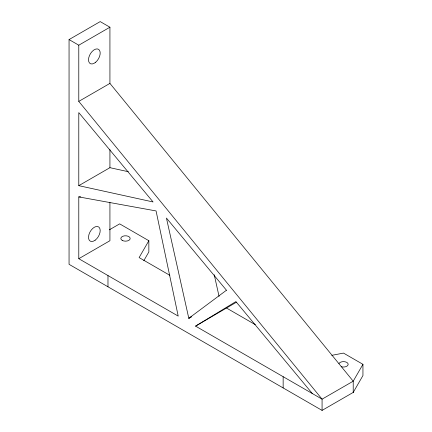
<?xml version="1.0" encoding="UTF-8"?>
<svg xmlns="http://www.w3.org/2000/svg" width="432" height="432" viewBox="0 0 432 432"><rect width="100%" height="100%" fill="white"/><g stroke="black" fill="none" stroke-linecap="round" stroke-linejoin="round"><path stroke-width="0.65" d="M109.355 229.819L119.659 223.868L148.851 240.721L139.12 257.58L169.879 275.335M143.818 260.68L148.851 251.959L148.851 240.721M331.803 355.342L343.483 353.09L362.945 364.327L353.214 381.186L322.072 399.163L195.566 326.122L235.894 301.59L312.341 393.547M195.566 326.122L236.498 302.184M69.055 39.577L100.197 21.6L109.928 27.216L109.928 83.403L353.214 381.186L353.214 392.423L322.072 410.4L69.055 264.319L69.055 39.577L78.786 45.198L109.928 27.216M322.072 410.4L322.072 399.163L78.786 101.385L109.928 83.403M78.786 185.663L153.063 201.96L78.786 112.622L78.786 185.663L109.928 167.681L128.331 171.72M80.806 196.83L78.786 196.9L78.786 258.703L109.928 240.721L109.928 202.43M78.786 196.9L156.071 210.94L178.205 316.1L78.786 258.703M353.473 392.542L353.214 392.423L362.945 375.565L362.945 364.327M226.703 308.146L255.317 324.664M214.24 274.763L219.062 296.384M283.149 376.688L283.149 387.925M109.928 149.591L109.928 167.681M107.978 275.557L107.978 286.794M78.786 45.198L78.786 101.385M338.963 363.631A4.682 2.7 0 0 1 345.082 361.789A4.682 2.7 0 0 1 347.722 365.472A4.682 2.7 0 0 1 341.145 366.671M226.46 290.245L188.8 318.292L166.428 218.041L226.46 290.245M191.684 316.629L188.8 318.292L191.684 316.64M95.116 240.224A8.257 4.768 -60 0 0 98.987 227.2A8.257 4.768 -60 0 0 88.96 234.511A8.257 4.768 -60 0 0 95.116 240.224M95.704 62.219A8.257 4.768 -60 0 0 98.604 49.356A8.257 4.768 -60 0 0 88.76 57.731A8.257 4.768 -60 0 0 95.704 62.219M122.186 240.386A4.682 2.7 0 0 0 130.016 239.177A4.682 2.7 0 0 0 124.286 235.867A4.682 2.7 0 0 0 122.186 240.386"/></g></svg>
